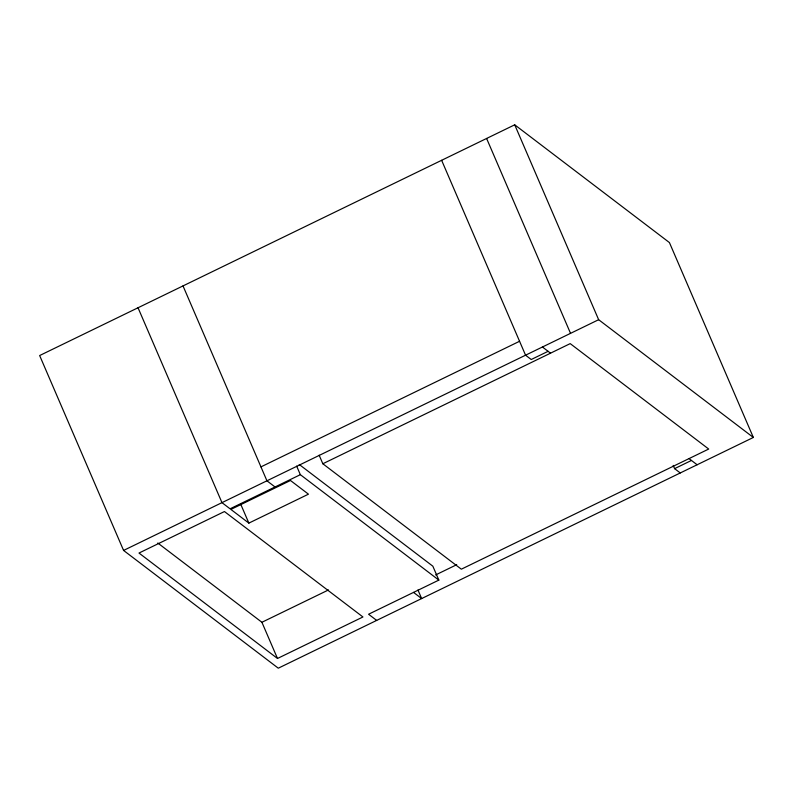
<?xml version="1.0" encoding="UTF-8"?>
<svg xmlns="http://www.w3.org/2000/svg" width="793" height="793" viewBox="0 0 793 793"><rect width="100%" height="100%" fill="white"/><g stroke="black" fill="none" stroke-linecap="round" stroke-linejoin="round"><path stroke-width="1.19" d="M514.716 124.808L39.65 355.542L123.579 550.431L278.284 668.192L753.35 437.458L669.421 242.569L514.716 124.808L598.646 319.698L753.35 437.458M260.947 466.879L519.564 341.277M123.579 550.431L598.646 319.698M548.102 351.319L531.231 359.516L525.561 355.195L441.632 160.305M376.675 620.404L368.576 614.238L438.846 580.109L300.349 474.68L230.069 508.809L221.971 502.643L138.032 307.753M322.83 463.756L570.207 343.617L708.704 449.046L461.338 569.186L322.83 463.756L319.143 455.192M248.863 523.112L308.457 494.168L290.476 480.489L230.882 509.423L248.863 523.112L240.606 503.961M157.787 543.017L261.908 622.277L328.5 589.942M435.635 574.935L456.718 564.695M277.491 658.477L362.946 616.974L224.449 511.544L138.993 553.048L277.491 658.477L261.908 622.277M673.207 465.432L674.595 468.643L691.456 460.455M542.432 347.007L550.53 353.172M689.028 458.602L697.126 464.767M674.595 468.643L680.265 472.955M299.258 464.5L432.849 566.192L438.846 580.109M275.042 486.971L266.944 480.806L183.014 285.906M413.549 592.401L421.648 598.566L417.961 589.992M486.605 138.468L570.534 333.357M296.651 466.115L300.349 474.68"/></g></svg>
